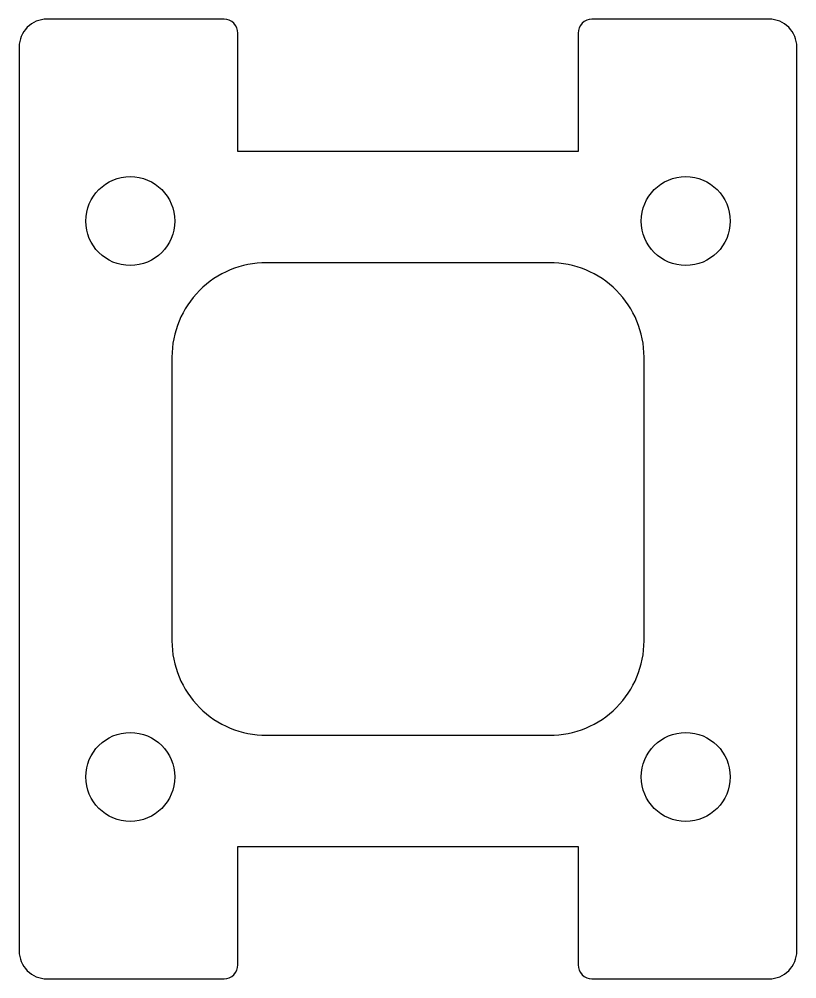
# Model space of a CAD drawing. Header units: millimetres. Extents: x -14 to 14, y -17.3 to 17.3.
import ezdxf

# ---------------------------------------------------------------- set-up
doc = ezdxf.new("R2010")
doc.units = ezdxf.units.MM
doc.layers.get('0').update_dxf_attribs({"linetype": 'CONTINUOUS'})

msp = doc.modelspace()

# ---------------------------------------------------------------- linework, layer by layer
for points in [[(-6.625, -17.2625, 0.4142136), (-6.125, -16.7625), (-6.125, -12.5), (6.125, -12.5), (6.125, -16.7625, 0.4142136), (6.625, -17.2625), (13, -17.2625, 0.4142136), (14, -16.2625), (14, 16.2625, 0.4142136), (13, 17.2625), (6.625, 17.2625, 0.4142136), (6.125, 16.7625), (6.125, 12.5), (-6.125, 12.5), (-6.125, 16.7625, 0.4142136), (-6.625, 17.2625), (-13, 17.2625, 0.4142136), (-14, 16.2625), (-14, -16.2625, 0.4142136), (-13, -17.2625)], [(-8.5, 5.1), (-8.5, -5.1, 0.4142136), (-5.1, -8.5), (5.1, -8.5, 0.4142136), (8.5, -5.1), (8.5, 5.1, 0.4142136), (5.1, 8.5), (-5.1, 8.5, 0.4142136)]]:
    msp.add_lwpolyline(points, format="xyb", close=True)
for centre in [(-10, 10), (10, 10), (-10, -10), (10, -10)]:
    msp.add_circle(centre, 1.6)

doc.saveas('drawing.dxf')
